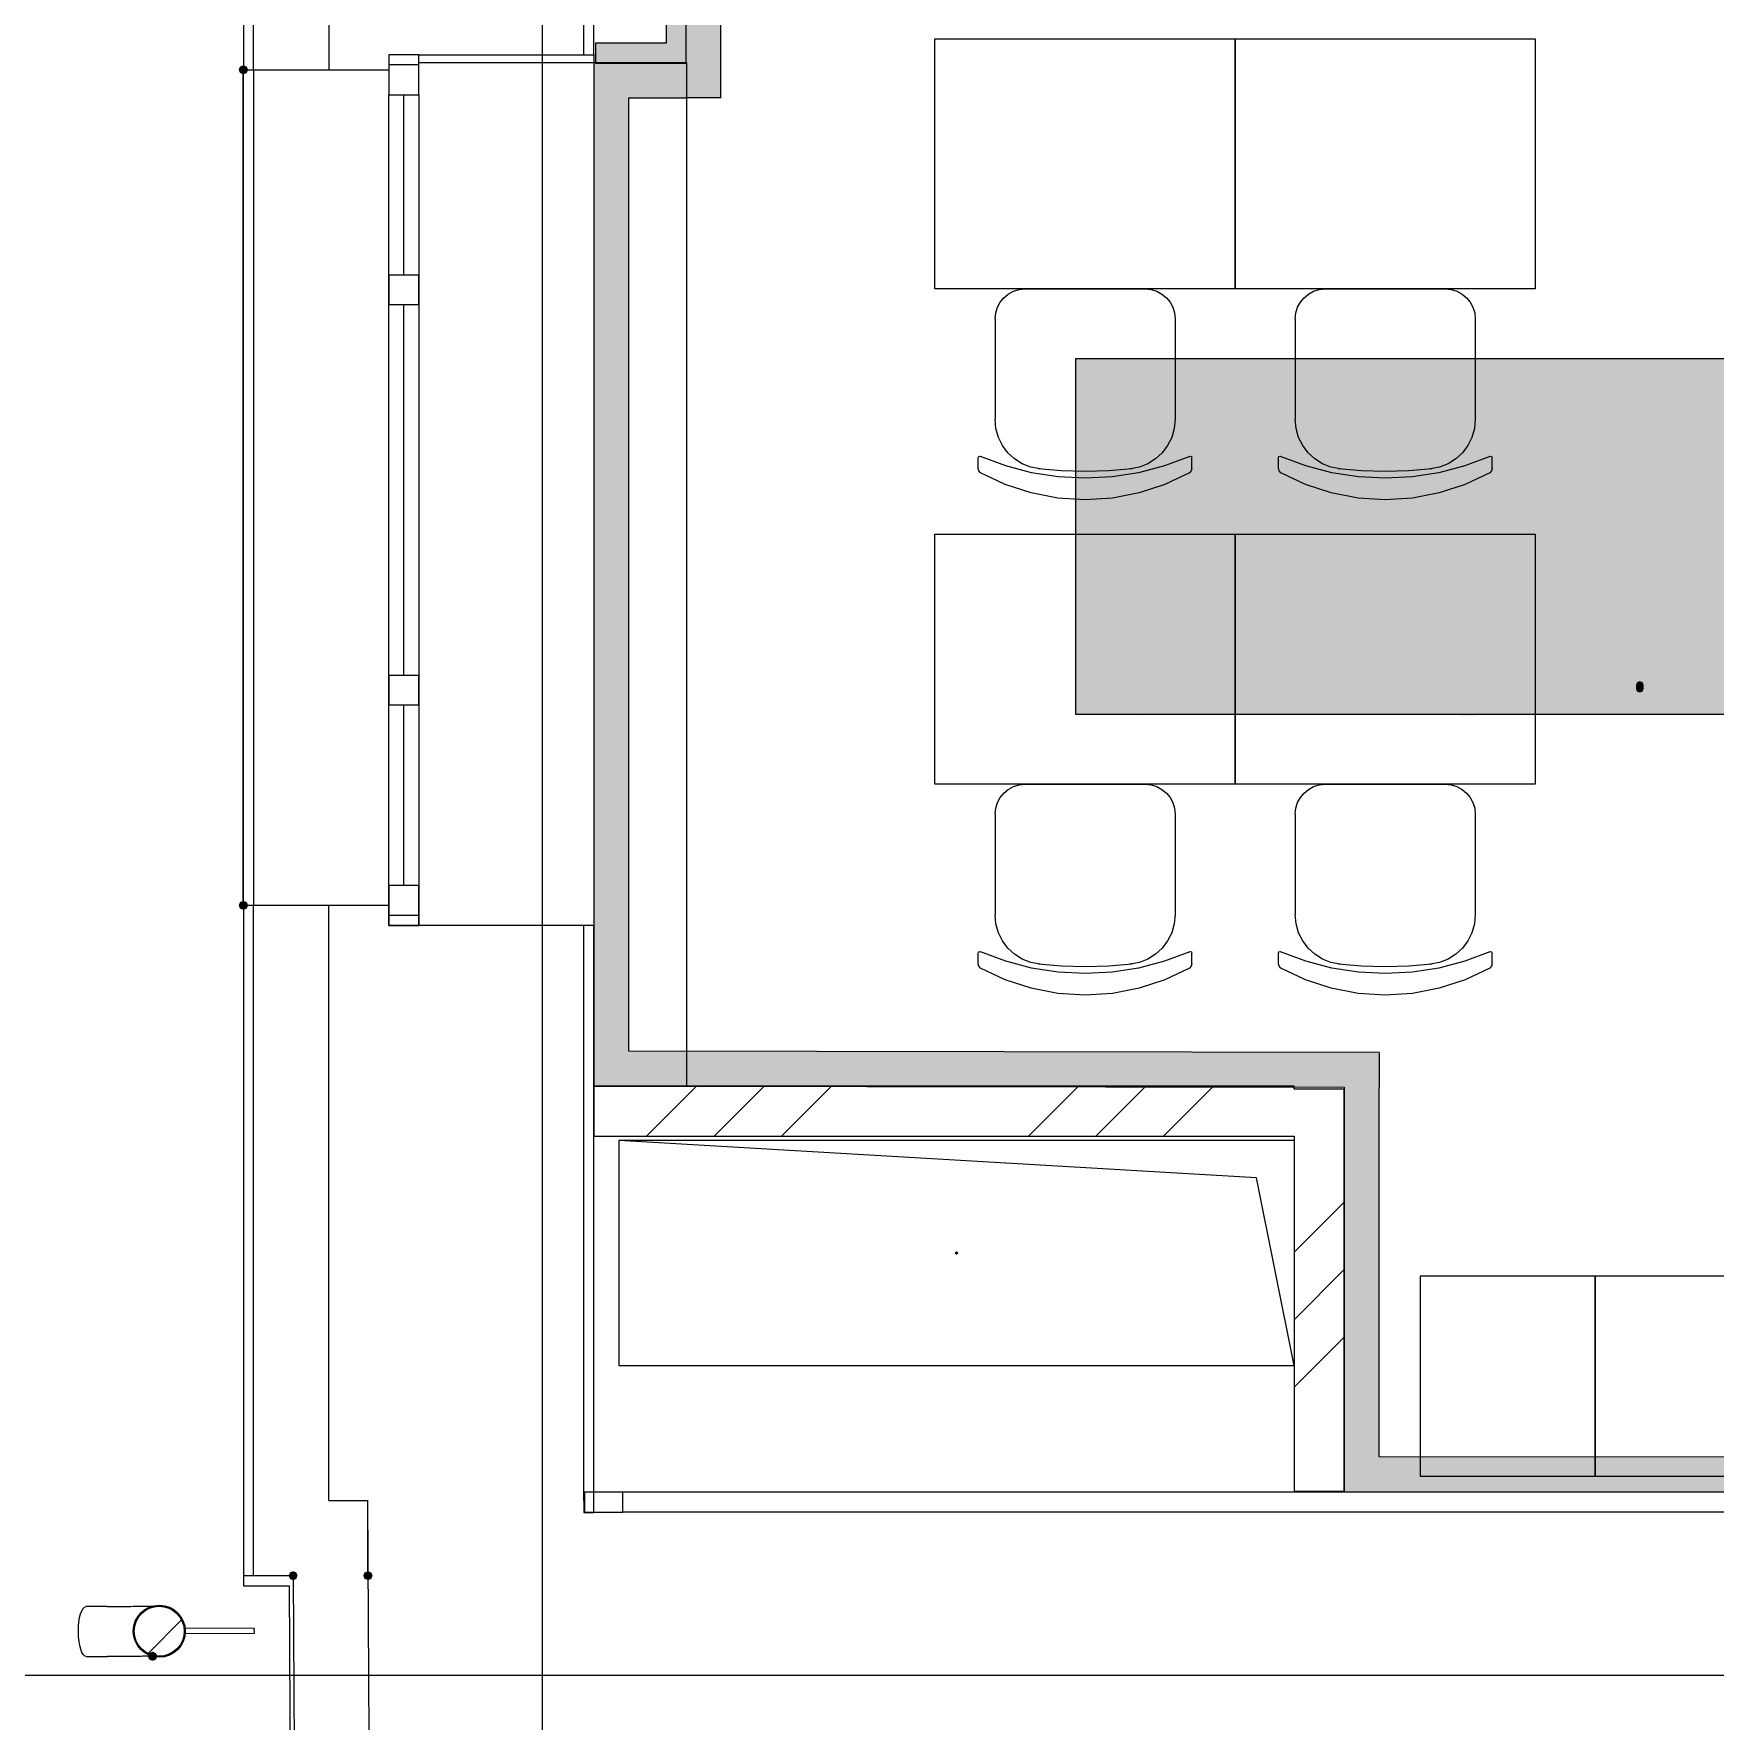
# Model space of a CAD drawing. Header units: millimetres. Extents: x 0 to 1189, y 0 to 841.
# Drawn here: x 228.5 to 262.12, y 489.45 to 523.17 of the extents above; entities that cross this region are included whole.
import ezdxf

# ---------------------------------------------------------------- set-up
doc = ezdxf.new("R2010")
doc.units = ezdxf.units.MM

msp = doc.modelspace()

# ---------------------------------------------------------------- hatches: boundary and pattern name
h = msp.add_hatch(color=7)
h.dxf.hatch_style = 2
h.paths.add_polyline_path([(241.541369, 544.654603), (241.542369, 522.98957), (241.142368, 522.98957), (241.142368, 544.654603)])
at = {"true_color": 0xf1d696}
h = msp.add_hatch(color=41, dxfattribs=at)
h.dxf.hatch_style = 2
h.paths.add_polyline_path([(242.24037, 522.591569), (241.540369, 522.591569), (241.542369, 544.654603), (242.24237, 544.654603)])
h = msp.add_hatch(color=7)
h.dxf.hatch_style = 2
h.paths.add_polyline_path([(239.734366, 522.98957), (241.542369, 522.98957), (241.542369, 522.591569), (239.734366, 522.589569)])
h = msp.add_hatch(color=7)
h.dxf.hatch_style = 2
h.paths.add_polyline_path([(232.698356, 522.364569), (232.761918, 522.391006), (232.788356, 522.454569), (232.761918, 522.518131), (232.698356, 522.544569), (232.688355, 522.544569), (232.624793, 522.518131), (232.598355, 522.454569), (232.624793, 522.391006), (232.688355, 522.364569)])
h = msp.add_hatch(color=41, dxfattribs=at)
h.dxf.hatch_style = 2
h.paths.add_polyline_path([(240.398367, 521.891568), (239.698366, 521.891568), (239.698366, 522.591569)])
h = msp.add_hatch(color=41, dxfattribs=at)
h.dxf.hatch_style = 2
h.paths.add_polyline_path([(240.398367, 522.591569), (240.398367, 521.891568), (239.698366, 522.591569)])
h = msp.add_hatch(color=41, dxfattribs=at)
h.dxf.hatch_style = 2
h.paths.add_polyline_path([(240.398367, 521.891568), (240.398367, 522.591569), (241.540369, 522.591569), (241.540369, 521.891568)])
h = msp.add_hatch(color=41, dxfattribs=at)
h.dxf.hatch_style = 2
h.paths.add_polyline_path([(241.540369, 522.591569), (242.24037, 521.891568), (241.540369, 521.891568)])
h = msp.add_hatch(color=41, dxfattribs=at)
h.dxf.hatch_style = 2
h.paths.add_polyline_path([(242.24037, 522.591569), (242.24037, 521.891568), (241.540369, 522.591569)])
h = msp.add_hatch(color=41, dxfattribs=at)
h.dxf.hatch_style = 2
h.paths.add_polyline_path([(240.398367, 502.842539), (239.698366, 502.843539), (239.698366, 521.891568), (240.398367, 521.891568)])
at = {"true_color": 0xffffff}
h = msp.add_hatch(color=7, dxfattribs=at)
h.dxf.hatch_style = 2
h.paths.add_polyline_path([(249.334381, 516.68456), (280.877429, 516.68456), (280.877429, 509.566549), (249.334381, 509.566549)])
at = {"true_color": 0x0077b0}
h = msp.add_hatch(color=144, dxfattribs=at)
h.paths.add_polyline_path([(261.715794, 513.710608), (261.715794, 512.499588), (261.686304, 512.342905), (261.597283, 512.211854), (261.466576, 512.124417), (261.312305, 512.096099), (261.109458, 512.096099), (260.953119, 512.124417), (260.824479, 512.211854), (260.735458, 512.342905), (260.705968, 512.499588), (260.705968, 513.10372), (260.735458, 513.260403), (260.824479, 513.391455), (260.954153, 513.477858), (261.109458, 513.50721), (261.512947, 513.50721), (261.512947, 513.710608), (261.498409, 513.788743), (261.456172, 513.854475), (261.390853, 513.89623), (261.312305, 513.910699), (261.007483, 513.910699), (260.933964, 513.936193), (260.908815, 514.012123), (260.933964, 514.088535), (261.007483, 514.114098), (261.312305, 514.114098), (261.468643, 514.084401), (261.597283, 513.995587), (261.686304, 513.86674)])
h.paths.add_polyline_path([(261.512947, 512.499588), (261.512947, 513.303811), (261.109458, 513.303811), (261.030909, 513.289549), (260.96559, 513.247587), (260.923354, 513.181855), (260.908815, 513.10372), (260.908815, 512.499588), (260.923698, 512.422487), (260.968347, 512.355721), (261.033321, 512.311348), (261.109458, 512.296741), (261.312305, 512.296741), (261.389475, 512.311348), (261.453416, 512.355721), (261.498064, 512.421453)])
h = msp.add_hatch(color=144, dxfattribs=at)
h.paths.add_polyline_path([(250.232079, 512.598256), (250.232079, 513.002297), (250.241114, 513.103936), (250.26839, 513.197358), (250.314167, 513.282822), (250.378702, 513.360587), (250.456467, 513.425122), (250.541931, 513.470898), (250.635353, 513.498175), (250.736992, 513.50721), (250.932054, 513.471243), (251.095282, 513.363343), (251.159817, 513.285535), (251.205594, 513.199769), (251.232871, 513.105529), (251.241905, 513.002297), (251.241905, 512.598256), (251.23244, 512.49821), (251.204216, 512.405606), (251.157492, 512.320443), (251.092526, 512.242722), (251.015967, 512.178187), (250.930676, 512.13241), (250.837425, 512.105133), (250.736992, 512.096099), (250.635353, 512.105133), (250.541931, 512.13241), (250.456467, 512.178187), (250.378702, 512.242722), (250.314167, 512.320443), (250.26839, 512.405606), (250.241114, 512.49821)])
h.paths.add_polyline_path([(251.039058, 512.601012), (251.039058, 513.005053), (251.017561, 513.120532), (250.951415, 513.219475), (250.853919, 513.285139), (250.736992, 513.306567), (250.620066, 513.285139), (250.52257, 513.219475), (250.456424, 513.120532), (250.434926, 513.005053), (250.434926, 512.601012), (250.456424, 512.483465), (250.52257, 512.386589), (250.620066, 512.319548), (250.736992, 512.296741), (250.853919, 512.319548), (250.951415, 512.386589), (251.017561, 512.484499)])
h = msp.add_hatch(color=144, dxfattribs=at)
h.dxf.hatch_style = 2
h.paths.add_polyline_path([(251.747904, 513.50721), (252.656307, 513.50721), (252.811681, 513.477858), (252.941836, 513.391455), (253.030651, 513.260403), (253.060348, 513.10372), (253.060348, 512.194766), (253.034785, 512.120008), (252.958373, 512.096099), (252.882236, 512.120008), (252.856949, 512.194766), (252.856949, 513.10372), (252.84248, 513.181855), (252.800725, 513.247587), (252.734924, 513.290582), (252.656307, 513.303811), (252.45346, 513.303811), (252.45346, 512.194766), (252.427966, 512.120008), (252.352036, 512.096099), (252.278035, 512.120008), (252.252817, 512.194766), (252.252817, 513.303811), (251.849328, 513.303811), (251.849328, 512.194766), (251.824041, 512.120008), (251.747904, 512.096099), (251.671767, 512.120008), (251.64648, 512.194766), (251.64648, 513.408542), (251.671767, 513.482267)])
h = msp.add_hatch(color=144, dxfattribs=at)
h.dxf.hatch_style = 2
h.paths.add_polyline_path([(254.155964, 512.194766), (254.155964, 513.408542), (254.181251, 513.482267), (254.257388, 513.50721), (254.762301, 513.50721), (254.916572, 513.477858), (255.047279, 513.391455), (255.136301, 513.260403), (255.165791, 513.10372), (255.165791, 512.194766), (255.140504, 512.120008), (255.064367, 512.096099), (254.98823, 512.120008), (254.962943, 512.194766), (254.962943, 513.10372), (254.948405, 513.181855), (254.906168, 513.247587), (254.840849, 513.290582), (254.762301, 513.303811), (254.358811, 513.303811), (254.358811, 512.194766), (254.333524, 512.120008), (254.257388, 512.096099), (254.181251, 512.120008)])
h = msp.add_hatch(color=144, dxfattribs=at)
h.paths.add_polyline_path([(255.570366, 512.598256), (255.570366, 513.002297), (255.5794, 513.103936), (255.606677, 513.197358), (255.652454, 513.282822), (255.716989, 513.360587), (255.794753, 513.425122), (255.880217, 513.470898), (255.97364, 513.498175), (256.075279, 513.50721), (256.27034, 513.471243), (256.433569, 513.363343), (256.498104, 513.285535), (256.543881, 513.199769), (256.571157, 513.105529), (256.580192, 513.002297), (256.580192, 512.598256), (256.570727, 512.49821), (256.542503, 512.405606), (256.495778, 512.320443), (256.430813, 512.242722), (256.354254, 512.178187), (256.268962, 512.13241), (256.175712, 512.105133), (256.075279, 512.096099), (255.97364, 512.105133), (255.880217, 512.13241), (255.794753, 512.178187), (255.716989, 512.242722), (255.652454, 512.320443), (255.606677, 512.405606), (255.5794, 512.49821)])
h.paths.add_polyline_path([(256.377345, 512.601012), (256.377345, 513.005053), (256.355847, 513.120532), (256.289701, 513.219475), (256.192205, 513.285139), (256.075279, 513.306567), (255.958352, 513.285139), (255.860856, 513.219475), (255.79471, 513.120532), (255.773213, 513.005053), (255.773213, 512.601012), (255.79471, 512.483465), (255.860856, 512.386589), (255.958352, 512.319548), (256.075279, 512.296741), (256.192205, 512.319548), (256.289701, 512.386589), (256.355847, 512.484499)])
h = msp.add_hatch(color=144, dxfattribs=at)
h.dxf.hatch_style = 2
h.paths.add_polyline_path([(257.48968, 513.50721), (257.89317, 513.50721), (257.969306, 513.482267), (257.994593, 513.408542), (257.994593, 512.194766), (257.969306, 512.120008), (257.89317, 512.096099), (257.817033, 512.120008), (257.791746, 512.194766), (257.791746, 513.303811), (257.560236, 513.303811), (257.179346, 512.163898), (257.145377, 512.113049), (257.08619, 512.096099), (257.010054, 512.121386), (256.984767, 512.197522), (256.990279, 512.228942), (257.388256, 513.42563), (257.428426, 513.487504)])
h = msp.add_hatch(color=144, dxfattribs=at)
h.paths.add_polyline_path([(259.206147, 513.303811), (258.802658, 513.303811), (258.72411, 513.289549), (258.658791, 513.247587), (258.616554, 513.181855), (258.602015, 513.10372), (258.602015, 512.499588), (258.616898, 512.422487), (258.661547, 512.355721), (258.726521, 512.311348), (258.802658, 512.296741), (259.005505, 512.296741), (259.082675, 512.311348), (259.146616, 512.355721), (259.191265, 512.421453), (259.206147, 512.499588)])
h.paths.add_polyline_path([(259.609637, 512.194766), (259.584694, 512.120008), (259.510969, 512.096099), (259.381365, 512.12173), (259.279459, 512.200278), (259.154264, 512.12173), (259.005505, 512.096099), (258.802658, 512.096099), (258.646319, 512.124417), (258.517679, 512.211854), (258.428658, 512.341872), (258.399168, 512.499588), (258.399168, 513.10372), (258.428658, 513.260403), (258.517679, 513.391455), (258.646319, 513.477858), (258.802658, 513.50721), (259.307571, 513.50721), (259.383708, 513.482267), (259.408995, 513.408542), (259.408995, 512.398165), (259.434557, 512.322028), (259.510969, 512.296741), (259.584694, 512.271178)])
h = msp.add_hatch(color=144, dxfattribs=at)
h.paths.add_polyline_path([(252.819442, 510.99212), (252.911288, 511.047242), (252.99528, 511.065983), (253.040824, 511.079832), (253.081821, 511.1189), (253.112275, 511.168509), (253.122059, 511.218118), (253.110966, 511.277098), (253.077962, 511.326157), (253.028697, 511.358541), (252.969924, 511.3686), (252.911151, 511.357714), (252.861886, 511.326157), (252.830329, 511.277098), (252.819442, 511.218118)])
h.paths.add_polyline_path([(253.196473, 511.036217), (253.290111, 510.979098), (253.363492, 510.89676), (253.409174, 510.79699), (253.424677, 510.688952), (253.424677, 510.384681), (253.396427, 510.239091), (253.31278, 510.117893), (253.191168, 510.034866), (253.045992, 510.00765), (252.899713, 510.034866), (252.776999, 510.117893), (252.694454, 510.239918), (252.667307, 510.384681), (252.667307, 511.218118), (252.689355, 511.335872), (252.756052, 511.434195), (252.853273, 511.499238), (252.969924, 511.521287), (253.087195, 511.498963), (253.185449, 511.43199), (253.250493, 511.335596), (253.272541, 511.218118), (253.253524, 511.115386)])
h.paths.add_polyline_path([(253.272541, 510.386335), (253.272541, 510.688952), (253.25628, 510.776044), (253.206947, 510.849907), (253.133497, 510.899447), (253.045992, 510.915501), (252.958486, 510.899447), (252.885037, 510.849907), (252.835703, 510.776044), (252.819442, 510.688952), (252.819442, 510.386335), (252.835703, 510.298071), (252.885037, 510.225931), (252.958486, 510.175288), (253.045992, 510.158131), (253.133497, 510.175288), (253.206947, 510.225931), (253.25628, 510.298898)])
h = msp.add_hatch(color=144, dxfattribs=at)
h.dxf.hatch_style = 2
h.paths.add_polyline_path([(249.484828, 510.081513), (249.484828, 510.99212), (249.503845, 511.047242), (249.560896, 511.065983), (249.939581, 511.065983), (250.055405, 511.044003), (250.153452, 510.979442), (250.220149, 510.880706), (250.242198, 510.763366), (250.242198, 510.081513), (250.223181, 510.025564), (250.16613, 510.00765), (250.109079, 510.025564), (250.090062, 510.081513), (250.090062, 510.763366), (250.079176, 510.822139), (250.047619, 510.871404), (249.998354, 510.903581), (249.939581, 510.913848), (249.636964, 510.913848), (249.636964, 510.081513), (249.617947, 510.025564), (249.560896, 510.00765), (249.503845, 510.025564)])
h = msp.add_hatch(color=144, dxfattribs=at)
h.paths.add_polyline_path([(250.545654, 510.99212), (250.564671, 511.047242), (250.621722, 511.065983), (251.000407, 511.065983), (251.117678, 511.044003), (251.214278, 510.979442), (251.280976, 510.880706), (251.303024, 510.763366), (251.303024, 510.310267), (251.280976, 510.192927), (251.214278, 510.094191), (251.117678, 510.028803), (251.000407, 510.00765), (250.69779, 510.00765), (250.69779, 509.62676), (250.678773, 509.571156), (250.621722, 509.552346), (250.564671, 509.571156), (250.545654, 509.62676)])
h.paths.add_polyline_path([(250.69779, 510.913848), (250.69779, 510.158131), (251.000407, 510.158131), (251.058078, 510.169225), (251.10624, 510.202229), (251.139727, 510.251494), (251.150889, 510.310267), (251.150889, 510.763366), (251.140002, 510.822139), (251.108445, 510.871404), (251.05918, 510.903581), (251.000407, 510.913848)])
h = msp.add_hatch(color=144, dxfattribs=at)
h.dxf.hatch_style = 2
h.paths.add_polyline_path([(252.36385, 510.99212), (252.36385, 510.081513), (252.344833, 510.025564), (252.287783, 510.00765), (251.909098, 510.00765), (251.791827, 510.028803), (251.695226, 510.094191), (251.628529, 510.1921), (251.606481, 510.310267), (251.606481, 510.99212), (251.625497, 511.047242), (251.682548, 511.065983), (251.739599, 511.047242), (251.758616, 510.99212), (251.758616, 510.310267), (251.769778, 510.25232), (251.803264, 510.202229), (251.852254, 510.169225), (251.909098, 510.158131), (252.211715, 510.158131), (252.211715, 510.99212), (252.230732, 511.047242), (252.287783, 511.065983), (252.344833, 511.047242)])
h = msp.add_hatch(color=144, dxfattribs=at)
h.paths.add_polyline_path([(253.996575, 510.462954), (253.890879, 510.494993), (253.804201, 510.562172), (253.74715, 510.654914), (253.728133, 510.763366), (253.750182, 510.880706), (253.816879, 510.979442), (253.913479, 511.044003), (254.03075, 511.065983), (254.409435, 511.065983), (254.466486, 511.047242), (254.485503, 510.99212), (254.485503, 510.081513), (254.466486, 510.025564), (254.409435, 510.00765), (254.352384, 510.025564), (254.333367, 510.081513), (254.333367, 510.460749), (254.180681, 510.460749), (253.865386, 510.037415), (253.8381, 510.014471), (253.804201, 510.00765), (253.74715, 510.025564), (253.728133, 510.081513), (253.743016, 510.128366)])
h.paths.add_polyline_path([(253.880268, 510.763366), (253.891431, 510.705419), (253.924917, 510.655328), (253.973906, 510.621841), (254.03075, 510.610679), (254.333367, 510.610679), (254.333367, 510.913848), (254.03075, 510.913848), (253.971977, 510.902961), (253.922712, 510.871404), (253.891155, 510.822139)])
h = msp.add_hatch(color=144, dxfattribs=at)
h.dxf.hatch_style = 2
h.paths.add_polyline_path([(255.318126, 510.310267), (255.308342, 510.37345), (255.277887, 510.42051), (255.18859, 510.460749), (255.091576, 510.460749), (255.03866, 510.4839), (255.015509, 510.536816), (255.03866, 510.591938), (255.112523, 510.615089), (255.135674, 510.615089), (255.16103, 510.612884), (255.228347, 510.624046), (255.277887, 510.657533), (255.308342, 510.704868), (255.318126, 510.763366), (255.308066, 510.822139), (255.275682, 510.871404), (255.226417, 510.903581), (255.167644, 510.913848), (255.091576, 510.913848), (255.021365, 510.904064), (254.936685, 510.875263), (254.867439, 510.846737), (254.845734, 510.837229), (254.805496, 510.864789), (254.788959, 510.917706), (254.820241, 510.974826), (254.913534, 511.025744), (255.008963, 511.056199), (255.091576, 511.065983), (255.167644, 511.065983), (255.285191, 511.044003), (255.383721, 510.979442), (255.448282, 510.880706), (255.470261, 510.763366), (255.444699, 510.627147), (255.366633, 510.536816), (255.444699, 510.446486), (255.470261, 510.310267), (255.448282, 510.192927), (255.383721, 510.094191), (255.285191, 510.028803), (255.167644, 510.00765), (255.091576, 510.00765), (255.007034, 510.017158), (254.911329, 510.045684), (254.819345, 510.096878), (254.788959, 510.155927), (254.805496, 510.208843), (254.847939, 510.236404), (254.872124, 510.226896), (254.93889, 510.19837), (255.021641, 510.167916), (255.091576, 510.158131), (255.167644, 510.158131), (255.226417, 510.169225), (255.275682, 510.202229), (255.307239, 510.251494)])
h = msp.add_hatch(color=144, dxfattribs=at)
h.dxf.hatch_style = 2
h.paths.add_polyline_path([(255.925685, 510.568787), (256.401935, 511.045037), (256.454852, 511.065983), (256.511903, 511.047242), (256.53092, 510.99212), (256.507769, 510.939204), (256.175386, 510.604616), (256.516037, 510.126161), (256.53092, 510.081513), (256.511903, 510.025564), (256.454852, 510.00765), (256.391462, 510.03962), (256.065694, 510.496578), (255.925685, 510.354915), (255.925685, 510.081513), (255.906669, 510.025564), (255.849618, 510.00765), (255.792567, 510.025564), (255.77355, 510.081513), (255.77355, 510.99212), (255.792567, 511.047242), (255.849618, 511.065983), (255.906669, 511.047242), (255.925685, 510.99212)])
h = msp.add_hatch(color=144, dxfattribs=at)
h.dxf.hatch_style = 2
h.paths.add_polyline_path([(257.439611, 509.853309), (257.439611, 510.00765), (257.136993, 510.00765), (257.019722, 510.028803), (256.923122, 510.094191), (256.856425, 510.192927), (256.834376, 510.310267), (256.834376, 510.99212), (256.853393, 511.047242), (256.910444, 511.065983), (256.967495, 511.047242), (256.986512, 510.99212), (256.986512, 510.310267), (256.997674, 510.25232), (257.03116, 510.202229), (257.080149, 510.169225), (257.136993, 510.158131), (257.439611, 510.158131), (257.439611, 510.99212), (257.458628, 511.047242), (257.515678, 511.065983), (257.572729, 511.047242), (257.591746, 510.99212), (257.591746, 509.855514), (257.569973, 509.737761), (257.505205, 509.639438), (257.408605, 509.574394), (257.291334, 509.552346), (256.986512, 509.552346), (256.929461, 509.571432), (256.910444, 509.628965), (256.933595, 509.681881), (256.986512, 509.705033), (257.289129, 509.705033), (257.347902, 509.715092), (257.397167, 509.747476), (257.428724, 509.794812)])
h = msp.add_hatch(color=144, dxfattribs=at)
h.dxf.hatch_style = 2
h.paths.add_polyline_path([(258.564377, 510.763366), (258.564377, 510.310267), (258.575539, 510.25232), (258.609026, 510.202229), (258.658015, 510.169225), (258.714859, 510.158131), (258.941408, 510.158131), (258.998459, 510.139046), (259.017476, 510.081513), (258.998459, 510.025564), (258.941408, 510.00765), (258.714859, 510.00765), (258.597588, 510.028803), (258.500987, 510.094191), (258.43429, 510.1921), (258.412242, 510.310267), (258.412242, 510.763366), (258.43429, 510.880706), (258.500987, 510.979442), (258.597588, 511.044003), (258.714859, 511.065983), (258.941408, 511.065983), (258.998459, 511.046966), (259.017476, 510.989915), (258.998459, 510.932865), (258.941408, 510.913848), (258.714859, 510.913848), (258.656086, 510.902961), (258.606821, 510.871404), (258.575264, 510.822139)])
h = msp.add_hatch(color=144, dxfattribs=at)
h.dxf.hatch_style = 2
h.paths.add_polyline_path([(259.77535, 510.384681), (259.472733, 510.773839), (259.472733, 510.081513), (259.453716, 510.025564), (259.396665, 510.00765), (259.339614, 510.025564), (259.320597, 510.081513), (259.320597, 510.99212), (259.339614, 511.047242), (259.396665, 511.065983), (259.434699, 511.054614), (259.472733, 511.019681), (259.77535, 510.629972), (260.077967, 511.019681), (260.116276, 511.054614), (260.154586, 511.065983), (260.209707, 511.047242), (260.228449, 510.99212), (260.228449, 510.081513), (260.209707, 510.025564), (260.154586, 510.00765), (260.097053, 510.025564), (260.077967, 510.081513), (260.077967, 510.773839)])
h = msp.add_hatch(color=144, dxfattribs=at)
h.dxf.hatch_style = 2
h.paths.add_polyline_path([(261.658788, 510.763366), (261.658788, 510.310267), (261.66995, 510.25232), (261.703437, 510.202229), (261.752426, 510.169225), (261.80927, 510.158131), (262.03582, 510.158131), (262.09287, 510.139046), (262.111887, 510.081513), (262.09287, 510.025564), (262.03582, 510.00765), (261.80927, 510.00765), (261.691999, 510.028803), (261.595399, 510.094191), (261.528701, 510.1921), (261.506653, 510.310267), (261.506653, 510.763366), (261.528701, 510.880706), (261.595399, 510.979442), (261.691999, 511.044003), (261.80927, 511.065983), (262.03582, 511.065983), (262.09287, 511.046966), (262.111887, 510.989915), (262.09287, 510.932865), (262.03582, 510.913848), (261.80927, 510.913848), (261.750497, 510.902961), (261.701232, 510.871404), (261.669675, 510.822139)])
h = msp.add_hatch(color=144, dxfattribs=at)
h.dxf.hatch_style = 2
h.paths.add_polyline_path([(260.531777, 510.158131), (260.550794, 510.215182), (260.607844, 510.234199), (260.664895, 510.215182), (260.683912, 510.158131), (260.683912, 510.081513), (260.664895, 510.025564), (260.607844, 510.00765), (260.550794, 510.025564), (260.531777, 510.081513)])
h = msp.add_hatch(color=7)
h.dxf.hatch_style = 2
h.paths.add_polyline_path([(232.698356, 505.664543), (232.761918, 505.690981), (232.788356, 505.754543), (232.761918, 505.818106), (232.698356, 505.844544), (232.688355, 505.844544), (232.624793, 505.818106), (232.598355, 505.754543), (232.624793, 505.690981), (232.688355, 505.664543)])
at = {"true_color": 0xf1d696}
h = msp.add_hatch(color=41, dxfattribs=at)
h.dxf.hatch_style = 2
h.paths.add_polyline_path([(239.698366, 502.145538), (239.698366, 502.843539), (240.398367, 502.842539)])
h = msp.add_hatch(color=41, dxfattribs=at)
h.dxf.hatch_style = 2
h.paths.add_polyline_path([(239.698366, 502.143538), (240.398367, 502.842539), (240.398367, 502.142538)])
h = msp.add_hatch(color=41, dxfattribs=at)
h.dxf.hatch_style = 2
h.paths.add_polyline_path([(240.398367, 502.142538), (240.398367, 502.842539), (254.698389, 502.817539), (254.698389, 502.117538)])
h = msp.add_hatch(color=41, dxfattribs=at)
h.dxf.hatch_style = 2
h.paths.add_polyline_path([(254.698389, 502.817539), (255.39839, 502.816539), (254.698389, 502.117538)])
h = msp.add_hatch(color=41, dxfattribs=at)
h.dxf.hatch_style = 2
h.paths.add_polyline_path([(254.698389, 502.117538), (255.39839, 502.816539), (255.39839, 502.116538)])
h = msp.add_hatch(color=41, dxfattribs=at)
h.dxf.hatch_style = 2
h.paths.add_polyline_path([(255.39839, 494.733527), (254.698389, 494.733527), (254.698389, 502.117538), (255.39839, 502.116538)])
h = msp.add_hatch(color=41, dxfattribs=at)
h.dxf.hatch_style = 2
h.paths.add_polyline_path([(255.39839, 494.733527), (255.39839, 494.033525), (254.698389, 494.033525)])
h = msp.add_hatch(color=41, dxfattribs=at)
h.dxf.hatch_style = 2
h.paths.add_polyline_path([(254.698389, 494.033525), (254.698389, 494.733527), (255.39839, 494.733527)])
at = {"true_color": 0xdcd214}
h = msp.add_hatch(color=52, dxfattribs=at)
h.dxf.hatch_style = 2
h.paths.add_polyline_path([(295.996452, 494.723527), (295.996452, 494.023525), (255.39839, 494.033525), (255.39839, 494.733527)])
h = msp.add_hatch(color=7)
h.dxf.hatch_style = 2
h.paths.add_polyline_path([(233.777357, 492.357523), (233.75092, 492.421086), (233.687357, 492.447523), (233.623794, 492.421086), (233.597357, 492.357523), (233.623794, 492.29196), (233.687357, 492.265523), (233.75092, 492.29196)])
h = msp.add_hatch(color=7)
h.dxf.hatch_style = 2
h.paths.add_polyline_path([(235.187359, 492.267523), (235.250922, 492.29396), (235.277359, 492.357523), (235.250922, 492.421086), (235.187359, 492.447523), (235.114797, 492.421086), (235.088359, 492.357523), (235.114797, 492.29396)])
h = msp.add_hatch(color=7)
h.dxf.hatch_style = 2
h.paths.add_polyline_path([(230.884353, 490.65652), (230.947915, 490.682958), (230.974353, 490.74652), (230.947915, 490.810083), (230.884353, 490.836521), (230.871353, 490.836521), (230.80779, 490.810083), (230.781353, 490.74652), (230.80779, 490.682958), (230.871353, 490.65652)])

# ---------------------------------------------------------------- linework, layer by layer
at = {"color": 7, "lineweight": 0}
for points in [[(238.672365, 251.095154), (238.672365, 729.022884)], [(232.698356, 545.104603), (232.698356, 522.454569)], [(232.898356, 522.454569), (232.898356, 545.104603)], [(234.398358, 545.104603), (234.398358, 522.454569)], [(239.498366, 522.754569), (239.498366, 544.654603)], [(239.698366, 522.754569), (239.698366, 544.654603)], [(241.542369, 544.654603), (241.540369, 522.591569)], [(241.542369, 522.589569), (241.542369, 544.654603)], [(242.24037, 521.891568), (242.24237, 544.654603)], [(241.142368, 544.254602), (241.142368, 522.98957)], [(241.142368, 522.98957), (239.734366, 522.98957)], [(239.734366, 522.98957), (239.734366, 522.589569)], [(232.688355, 505.754543), (232.688355, 522.454569)], [(232.698356, 505.754543), (232.698356, 522.454569)], [(232.698356, 522.454569), (234.398358, 522.454569)], [(232.898356, 522.454569), (232.898356, 505.754543)], [(234.398358, 522.454569), (235.59836, 522.454569)], [(236.198361, 522.754569), (235.59836, 522.754569)], [(235.59836, 522.754569), (235.59836, 521.954568)], [(235.59836, 522.754569), (235.59836, 521.954568)], [(236.198361, 522.754569), (235.59836, 522.754569)], [(236.198361, 522.554569), (235.59836, 522.554569)], [(236.198361, 522.754569), (239.498366, 522.754569)], [(236.198361, 521.954568), (236.198361, 522.754569)], [(236.198361, 521.954568), (236.198361, 522.754569)], [(239.734366, 522.591569), (236.198361, 522.591569)], [(239.498366, 522.754569), (239.698366, 522.754569)], [(239.698366, 522.754569), (239.698366, 522.591569)], [(239.698366, 522.591569), (239.698366, 521.891568)], [(241.540369, 522.591569), (239.698366, 522.591569)], [(239.734366, 522.589569), (241.542369, 522.589569)], [(241.560369, 522.591569), (241.540369, 522.591569)], [(241.560369, 502.143538), (241.560369, 522.591569)], [(235.59836, 521.954568), (236.198361, 521.954568)], [(235.59836, 518.354563), (235.59836, 521.954568)], [(235.89836, 518.354563), (235.89836, 521.954568)], [(236.198361, 521.954568), (236.198361, 518.354563)], [(239.698366, 521.891568), (239.698366, 502.143538)], [(240.398367, 521.891568), (241.540369, 521.891568)], [(240.398367, 502.842539), (240.398367, 521.891568)], [(242.24037, 521.891568), (241.540369, 521.891568)], [(235.59836, 518.354563), (236.198361, 518.354563)], [(235.59836, 517.754562), (235.59836, 518.354563)], [(235.59836, 518.354563), (235.59836, 517.754562)], [(236.198361, 518.354563), (236.198361, 517.754562)], [(236.198361, 517.754562), (236.198361, 518.354563)], [(236.198361, 517.754562), (235.59836, 517.754562)], [(235.59836, 510.35455), (235.59836, 517.754562)], [(235.89836, 510.35455), (235.89836, 517.754562)], [(236.198361, 517.754562), (236.198361, 510.35455)], [(235.59836, 510.35455), (236.198361, 510.35455)], [(235.59836, 509.754549), (235.59836, 510.35455)], [(235.59836, 510.35455), (235.59836, 509.754549)], [(236.198361, 510.35455), (236.198361, 509.754549)], [(236.198361, 509.754549), (236.198361, 510.35455)], [(236.198361, 509.754549), (235.59836, 509.754549)], [(235.59836, 506.154544), (235.59836, 509.754549)], [(235.89836, 506.154544), (235.89836, 509.754549)], [(236.198361, 509.754549), (236.198361, 506.154544)], [(235.59836, 506.154544), (236.198361, 506.154544)], [(235.59836, 505.354543), (235.59836, 506.154544)], [(235.59836, 506.154544), (235.59836, 505.354543)], [(236.198361, 506.154544), (236.198361, 505.354543)], [(236.198361, 505.354543), (236.198361, 506.154544)], [(232.698356, 505.754543), (232.698356, 492.357523)], [(234.398358, 505.754543), (232.698356, 505.754543)], [(232.898356, 492.357523), (232.898356, 505.754543)], [(234.398358, 493.857525), (234.398358, 505.754543)], [(235.59836, 505.754543), (234.398358, 505.754543)], [(236.198361, 505.554543), (235.59836, 505.554543)], [(236.198361, 505.354543), (235.59836, 505.354543)], [(235.59836, 505.354543), (236.198361, 505.354543)], [(239.498366, 505.354543), (236.198361, 505.354543)], [(239.698366, 505.354543), (239.498366, 505.354543)], [(239.498366, 493.857525), (239.498366, 505.354543)], [(239.698366, 493.621525), (239.698366, 505.354543)], [(255.39839, 502.816539), (240.398367, 502.842539)], [(255.39839, 502.816539), (255.39839, 502.116538)], [(253.698388, 502.143538), (239.698366, 502.143538)], [(239.698366, 502.143538), (239.698366, 501.143536)], [(239.698366, 502.143538), (240.398367, 502.142538)], [(240.398367, 502.142538), (254.698389, 502.117538)], [(240.753368, 501.143536), (241.753369, 502.143538)], [(242.10237, 501.143536), (243.102371, 502.143538)], [(243.452372, 501.143536), (244.452373, 502.143538)], [(248.386379, 501.143536), (249.386381, 502.143538)], [(249.736382, 501.143536), (250.736383, 502.143538)], [(251.085384, 501.143536), (252.085385, 502.143538)], [(253.698388, 502.083538), (253.698388, 502.143538)], [(254.698389, 502.083538), (253.698388, 502.083538)], [(254.698389, 502.117538), (254.698389, 494.033525)], [(254.698389, 494.043525), (254.698389, 502.083538)], [(255.39839, 494.733527), (255.39839, 502.116538)], [(239.698366, 501.143536), (253.698388, 501.143536)], [(240.198367, 501.055536), (240.198367, 496.555529)], [(253.698388, 501.055536), (240.198367, 501.055536)], [(252.948386, 500.305535), (240.198367, 501.055536)], [(240.198367, 501.055536), (240.198367, 496.555529)], [(253.698388, 501.055536), (240.198367, 501.055536)], [(253.698388, 501.143536), (253.698388, 494.043525)], [(253.698388, 496.555529), (252.948386, 500.305535)], [(253.698388, 498.822533), (254.698389, 499.822534)], [(246.923377, 498.805533), (246.948377, 498.830533), (246.973377, 498.805533)], [(246.923377, 498.805533), (246.948377, 498.830533), (246.961377, 498.826533)], [(246.973377, 498.805533), (246.948377, 498.780533), (246.923377, 498.805533)], [(246.955377, 498.780533), (246.923377, 498.805533)], [(253.698388, 497.473531), (254.698389, 498.473532)], [(253.698388, 496.123529), (254.698389, 497.12353)], [(240.198367, 496.555529), (253.698388, 496.555529)], [(240.198367, 496.555529), (253.698388, 496.555529)], [(295.296451, 494.723527), (255.39839, 494.733527)], [(234.398358, 493.857525), (235.178359, 493.857525)], [(235.250359, 482.079507), (235.178359, 493.857525)], [(235.178359, 492.357523), (235.178359, 493.857525)], [(240.277367, 494.026525), (239.498366, 494.021525)], [(239.498366, 493.857525), (239.498366, 493.621525)], [(300.276459, 494.023525), (239.514366, 494.023525)], [(239.514366, 494.023525), (239.514366, 493.623525)], [(240.279367, 493.623525), (240.277367, 494.026525)], [(253.698388, 494.043525), (254.698389, 494.043525)], [(254.698389, 494.043525), (254.698389, 494.023525)], [(254.698389, 494.033525), (255.39839, 494.033525)], [(255.39839, 494.033525), (296.696453, 494.023525)], [(239.498366, 493.621525), (239.698366, 493.621525)], [(239.514366, 493.623525), (240.279367, 493.623525)], [(301.07646, 493.623525), (240.279367, 493.623525)], [(232.698356, 492.357523), (233.687357, 492.357523)], [(233.687357, 492.355523), (232.698356, 492.355523)], [(232.698356, 492.355523), (232.698356, 492.155523)], [(232.698356, 492.155523), (233.607357, 492.155523)], [(233.607357, 492.155523), (233.659357, 482.070507)], [(233.687357, 492.355523), (233.750357, 482.080507)], [(229.973351, 491.741522), (229.548351, 491.739522)], [(229.973351, 491.741522), (230.029351, 491.741522)], [(230.029351, 491.741522), (230.085352, 491.742522)], [(230.085352, 491.742522), (230.140352, 491.742522)], [(230.140352, 491.742522), (230.194352, 491.742522)], [(230.194352, 491.742522), (230.247352, 491.742522)], [(230.247352, 491.742522), (230.298352, 491.743522)], [(230.298352, 491.743522), (230.349352, 491.743522)], [(230.349352, 491.743522), (230.398352, 491.743522)], [(230.398352, 491.743522), (230.445352, 491.743522)], [(230.445352, 491.743522), (230.492352, 491.744522)], [(230.492352, 491.244521), (230.502883, 491.351553), (230.533102, 491.449272), (230.580946, 491.537615), (230.644352, 491.614522), (230.721259, 491.677928), (230.809603, 491.725772), (230.907322, 491.755991), (231.012353, 491.766522), (231.116728, 491.756038), (231.213978, 491.725959), (231.302041, 491.67835), (231.378853, 491.615272), (231.442354, 491.538787), (231.490479, 491.450959), (231.521166, 491.353849), (231.532354, 491.249521)], [(230.492352, 491.744522), (230.536352, 491.744522)], [(230.512352, 491.244521), (230.522475, 491.347535), (230.551524, 491.441506), (230.597518, 491.526453), (230.658477, 491.600397), (230.732421, 491.661356), (230.817368, 491.70735), (230.911339, 491.736399), (231.012353, 491.746522), (231.112711, 491.736446), (231.206213, 491.707538), (231.290879, 491.661778), (231.364728, 491.601147), (231.425781, 491.527625), (231.472057, 491.443193), (231.501574, 491.349832), (231.512354, 491.249521)], [(230.536352, 491.744522), (230.579352, 491.744522)], [(230.579352, 491.744522), (230.620352, 491.744522)], [(230.620352, 491.744522), (230.660352, 491.745522)], [(230.660352, 491.745522), (230.697352, 491.745522)], [(230.697352, 491.745522), (230.733353, 491.745522)], [(230.733353, 491.745522), (230.766353, 491.745522)], [(230.766353, 491.745522), (230.798353, 491.745522)], [(230.798353, 491.745522), (230.828353, 491.745522)], [(230.828353, 491.745522), (230.855353, 491.746522)], [(230.855353, 491.746522), (230.879353, 491.746522)], [(229.39498, 491.238691), (229.397637, 491.339433), (229.406247, 491.433314), (229.420176, 491.518317), (229.43879, 491.592421), (229.461455, 491.653609), (229.487536, 491.69986), (229.5164, 491.729157), (229.547412, 491.739481)], [(230.794353, 490.810521), (231.456354, 491.472522)], [(229.552544, 490.739492), (229.521428, 490.749497), (229.492265, 490.778496), (229.46571, 490.824477), (229.442419, 490.885429), (229.423045, 490.959339), (229.408244, 491.044194), (229.398671, 491.137982), (229.39498, 491.238691)], [(231.532354, 491.249521), (231.521781, 491.141777), (231.491463, 491.044193), (231.443496, 490.955866), (231.379978, 490.878896), (231.303008, 490.815378), (231.214681, 490.767411), (231.117097, 490.737093), (231.012353, 490.72652), (230.90765, 490.737048), (230.810165, 490.767239), (230.721962, 490.815009), (230.645102, 490.878271), (230.581649, 490.954939), (230.533665, 491.042927), (230.503212, 491.14015), (230.492352, 491.244521)], [(231.512354, 491.249521), (231.50219, 491.145794), (231.473041, 491.051958), (231.426924, 490.967029), (231.365853, 490.893021), (231.291846, 490.83195), (231.206916, 490.785833), (231.11308, 490.756685), (231.012353, 490.74652), (230.911667, 490.75664), (230.817931, 490.785661), (230.733124, 490.831581), (230.659227, 490.892396), (230.598221, 490.966101), (230.552087, 491.050693), (230.522803, 491.144168), (230.512352, 491.244521)], [(232.911356, 491.306521), (231.520354, 491.299521)], [(231.520354, 491.199521), (232.912356, 491.206521)], [(232.912356, 491.206521), (232.911356, 491.306521)], [(229.553351, 490.73952), (229.978351, 490.74152)], [(230.001351, 490.74152), (229.978351, 490.74152)], [(230.058351, 490.74152), (230.001351, 490.74152)], [(230.113352, 490.74252), (230.058351, 490.74152)], [(230.168352, 490.74252), (230.113352, 490.74252)], [(230.221352, 490.74252), (230.168352, 490.74252)], [(230.274352, 490.74352), (230.221352, 490.74252)], [(230.325352, 490.74352), (230.274352, 490.74352)], [(230.374352, 490.74352), (230.325352, 490.74352)], [(230.423352, 490.74352), (230.374352, 490.74352)], [(230.470352, 490.74452), (230.423352, 490.74352)], [(230.515352, 490.74452), (230.470352, 490.74452)], [(230.559352, 490.74452), (230.515352, 490.74452)], [(230.601352, 490.74452), (230.559352, 490.74452)], [(230.642352, 490.74452), (230.601352, 490.74452)], [(230.681352, 490.74552), (230.642352, 490.74452)], [(230.717352, 490.74552), (230.681352, 490.74552)], [(230.752353, 490.74552), (230.717352, 490.74552)], [(230.785353, 490.74552), (230.752353, 490.74552)], [(230.816353, 490.74552), (230.785353, 490.74552)], [(230.845353, 490.74652), (230.816353, 490.74552)], [(230.871353, 490.74652), (230.845353, 490.74652)], [(198.085303, 490.37152), (863.72632, 490.37152)]]:
    msp.add_lwpolyline(points, dxfattribs=at)
at = {"color": 253, "lineweight": 0, "true_color": 0x999999}
for points in [[(246.518377, 518.074562), (246.518377, 523.07457)], [(246.518377, 523.07457), (252.518386, 523.07457)], [(252.518386, 523.07457), (252.518386, 518.074562)], [(252.518386, 518.074562), (252.518386, 523.07457)], [(252.518386, 523.07457), (258.518395, 523.07457)], [(258.518395, 523.07457), (258.518395, 518.074562)], [(252.518386, 518.074562), (246.518377, 518.074562)], [(247.719378, 517.474561), (247.731584, 517.595663), (247.766582, 517.708374), (247.821947, 517.810304), (247.895254, 517.899062), (247.984076, 517.972257), (248.085988, 518.0275), (248.198565, 518.062398), (248.319379, 518.074562)], [(247.719378, 517.474561), (247.731584, 517.595663), (247.766582, 517.708374), (247.821947, 517.810304), (247.895254, 517.899062), (247.984076, 517.972257), (248.085988, 518.0275), (248.198565, 518.062398), (248.319379, 518.074562)], [(248.318379, 518.074562), (250.719383, 518.074562)], [(248.318379, 518.074562), (250.719383, 518.074562)], [(250.719383, 518.074562), (250.840198, 518.062398), (250.952774, 518.0275), (251.054686, 517.972257), (251.143509, 517.899062), (251.216815, 517.810304), (251.272181, 517.708374), (251.307179, 517.595663), (251.319384, 517.474561)], [(250.719383, 518.074562), (250.840198, 518.062398), (250.952774, 518.0275), (251.054686, 517.972257), (251.143509, 517.899062), (251.216815, 517.810304), (251.272181, 517.708374), (251.307179, 517.595663), (251.319384, 517.474561)], [(258.518395, 518.074562), (252.518386, 518.074562)], [(253.719388, 517.474561), (253.731593, 517.595663), (253.766591, 517.708374), (253.821956, 517.810304), (253.895263, 517.899062), (253.984085, 517.972257), (254.085998, 518.0275), (254.198574, 518.062398), (254.319389, 518.074562)], [(253.719388, 517.474561), (253.731593, 517.595663), (253.766591, 517.708374), (253.821956, 517.810304), (253.895263, 517.899062), (253.984085, 517.972257), (254.085998, 518.0275), (254.198574, 518.062398), (254.319389, 518.074562)], [(254.318389, 518.074562), (256.719392, 518.074562)], [(254.318389, 518.074562), (256.719392, 518.074562)], [(256.719392, 518.074562), (256.840207, 518.062398), (256.952783, 518.0275), (257.054695, 517.972257), (257.143518, 517.899062), (257.216825, 517.810304), (257.27219, 517.708374), (257.307188, 517.595663), (257.319393, 517.474561)], [(256.719392, 518.074562), (256.840207, 518.062398), (256.952783, 518.0275), (257.054695, 517.972257), (257.143518, 517.899062), (257.216825, 517.810304), (257.27219, 517.708374), (257.307188, 517.595663), (257.319393, 517.474561)], [(247.719378, 517.474561), (247.719378, 515.471558)], [(247.719378, 517.474561), (247.719378, 515.471558)], [(251.319384, 517.474561), (251.319384, 515.471558)], [(251.319384, 517.474561), (251.319384, 515.471558)], [(253.719388, 517.474561), (253.719388, 515.471558)], [(253.719388, 517.474561), (253.719388, 515.471558)], [(257.319393, 517.474561), (257.319393, 515.471558)], [(257.319393, 517.474561), (257.319393, 515.471558)], [(248.61938, 514.476557), (248.433995, 514.513199), (248.263176, 514.581822), (248.110053, 514.678969), (247.977754, 514.801182), (247.869408, 514.945005), (247.788144, 515.10698), (247.737091, 515.28365), (247.719378, 515.471558)], [(248.61938, 514.476557), (248.433995, 514.513199), (248.263176, 514.581822), (248.110053, 514.678969), (247.977754, 514.801182), (247.869408, 514.945005), (247.788144, 515.10698), (247.737091, 515.28365), (247.719378, 515.471558)], [(251.319384, 515.471558), (251.301671, 515.28365), (251.250618, 515.10698), (251.169354, 514.945005), (251.061009, 514.801182), (250.92871, 514.678969), (250.775586, 514.581822), (250.604768, 514.513199), (250.419383, 514.476557)], [(251.319384, 515.471558), (251.301671, 515.28365), (251.250618, 515.10698), (251.169354, 514.945005), (251.061009, 514.801182), (250.92871, 514.678969), (250.775586, 514.581822), (250.604768, 514.513199), (250.419383, 514.476557)], [(254.619389, 514.476557), (254.434004, 514.513199), (254.263185, 514.581822), (254.110062, 514.678969), (253.977763, 514.801182), (253.869417, 514.945005), (253.788153, 515.10698), (253.737101, 515.28365), (253.719388, 515.471558)], [(254.619389, 514.476557), (254.434004, 514.513199), (254.263185, 514.581822), (254.110062, 514.678969), (253.977763, 514.801182), (253.869417, 514.945005), (253.788153, 515.10698), (253.737101, 515.28365), (253.719388, 515.471558)], [(257.319393, 515.471558), (257.30168, 515.28365), (257.250627, 515.10698), (257.169364, 514.945005), (257.061018, 514.801182), (256.928719, 514.678969), (256.775595, 514.581822), (256.604777, 514.513199), (256.419392, 514.476557)], [(257.319393, 515.471558), (257.30168, 515.28365), (257.250627, 515.10698), (257.169364, 514.945005), (257.061018, 514.801182), (256.928719, 514.678969), (256.775595, 514.581822), (256.604777, 514.513199), (256.419392, 514.476557)], [(247.384378, 514.701557), (247.393003, 514.722932), (247.414378, 514.731557), (247.427378, 514.728557)], [(247.384378, 514.701557), (247.393003, 514.722932), (247.414378, 514.731557), (247.427378, 514.728557)], [(247.384378, 514.484557), (247.384378, 514.701557)], [(247.384378, 514.484557), (247.384378, 514.701557)], [(251.611384, 514.728557), (251.107321, 514.538041), (250.587883, 514.400682), (250.057195, 514.31751), (249.519381, 514.289556), (248.981568, 514.31751), (248.45088, 514.400682), (247.931441, 514.538041), (247.427378, 514.728557)], [(251.611384, 514.728557), (251.107321, 514.538041), (250.587883, 514.400682), (250.057195, 514.31751), (249.519381, 514.289556), (248.981568, 514.31751), (248.45088, 514.400682), (247.931441, 514.538041), (247.427378, 514.728557)], [(251.611384, 514.728557), (251.624384, 514.731557), (251.645759, 514.722932), (251.654384, 514.701557)], [(251.611384, 514.728557), (251.624384, 514.731557), (251.645759, 514.722932), (251.654384, 514.701557)], [(251.654384, 514.484557), (251.654384, 514.701557)], [(251.654384, 514.484557), (251.654384, 514.701557)], [(253.384387, 514.701557), (253.393012, 514.722932), (253.414387, 514.731557), (253.427387, 514.728557)], [(253.384387, 514.701557), (253.393012, 514.722932), (253.414387, 514.731557), (253.427387, 514.728557)], [(253.384387, 514.484557), (253.384387, 514.701557)], [(253.384387, 514.484557), (253.384387, 514.701557)], [(257.611394, 514.728557), (257.10733, 514.538041), (256.587892, 514.400682), (256.057204, 514.31751), (255.51939, 514.289556), (254.981577, 514.31751), (254.450889, 514.400682), (253.93145, 514.538041), (253.427387, 514.728557)], [(257.611394, 514.728557), (257.10733, 514.538041), (256.587892, 514.400682), (256.057204, 514.31751), (255.51939, 514.289556), (254.981577, 514.31751), (254.450889, 514.400682), (253.93145, 514.538041), (253.427387, 514.728557)], [(257.611394, 514.728557), (257.624394, 514.731557), (257.645769, 514.722932), (257.654394, 514.701557)], [(257.611394, 514.728557), (257.624394, 514.731557), (257.645769, 514.722932), (257.654394, 514.701557)], [(257.654394, 514.484557), (257.654394, 514.701557)], [(257.654394, 514.484557), (257.654394, 514.701557)], [(247.431378, 514.400557), (247.397003, 514.436557), (247.384378, 514.484557)], [(247.431378, 514.400557), (247.397003, 514.436557), (247.384378, 514.484557)], [(251.607384, 514.400557), (251.114352, 514.166259), (250.597883, 513.996931), (250.064163, 513.894165), (249.519381, 513.859556), (248.974599, 513.894165), (248.44088, 513.996931), (247.92441, 514.166259), (247.431378, 514.400557)], [(251.607384, 514.400557), (251.114352, 514.166259), (250.597883, 513.996931), (250.064163, 513.894165), (249.519381, 513.859556), (248.974599, 513.894165), (248.44088, 513.996931), (247.92441, 514.166259), (247.431378, 514.400557)], [(250.460383, 514.481557), (249.991007, 514.440182), (249.519381, 514.426557), (249.047755, 514.440182), (248.57838, 514.481557)], [(250.460383, 514.481557), (249.991007, 514.440182), (249.519381, 514.426557), (249.047755, 514.440182), (248.57838, 514.481557)], [(251.654384, 514.484557), (251.641759, 514.436557), (251.607384, 514.400557)], [(251.654384, 514.484557), (251.641759, 514.436557), (251.607384, 514.400557)], [(253.431387, 514.400557), (253.397012, 514.436557), (253.384387, 514.484557)], [(253.431387, 514.400557), (253.397012, 514.436557), (253.384387, 514.484557)], [(257.607394, 514.400557), (257.114362, 514.166259), (256.597892, 513.996931), (256.064172, 513.894165), (255.51939, 513.859556), (254.974608, 513.894165), (254.440889, 513.996931), (253.924419, 514.166259), (253.431387, 514.400557)], [(257.607394, 514.400557), (257.114362, 514.166259), (256.597892, 513.996931), (256.064172, 513.894165), (255.51939, 513.859556), (254.974608, 513.894165), (254.440889, 513.996931), (253.924419, 514.166259), (253.431387, 514.400557)], [(256.460392, 514.481557), (255.991016, 514.440182), (255.51939, 514.426557), (255.047765, 514.440182), (254.578389, 514.481557)], [(256.460392, 514.481557), (255.991016, 514.440182), (255.51939, 514.426557), (255.047765, 514.440182), (254.578389, 514.481557)], [(257.654394, 514.484557), (257.641769, 514.436557), (257.607394, 514.400557)], [(257.654394, 514.484557), (257.641769, 514.436557), (257.607394, 514.400557)], [(246.518377, 508.174547), (246.518377, 513.174555)], [(246.518377, 513.174555), (252.518386, 513.174555)], [(252.518386, 513.174555), (252.518386, 508.174547)], [(252.518386, 508.174547), (252.518386, 513.174555)], [(252.518386, 513.174555), (258.518395, 513.174555)], [(258.518395, 513.174555), (258.518395, 508.174547)], [(252.518386, 508.174547), (246.518377, 508.174547)], [(247.719378, 507.574546), (247.731584, 507.695648), (247.766582, 507.808359), (247.821947, 507.910289), (247.895254, 507.999047), (247.984076, 508.072242), (248.085988, 508.127484), (248.198565, 508.162383), (248.319379, 508.174547)], [(247.719378, 507.574546), (247.731584, 507.695648), (247.766582, 507.808359), (247.821947, 507.910289), (247.895254, 507.999047), (247.984076, 508.072242), (248.085988, 508.127484), (248.198565, 508.162383), (248.319379, 508.174547)], [(248.318379, 508.174547), (250.719383, 508.174547)], [(248.318379, 508.174547), (250.719383, 508.174547)], [(250.719383, 508.174547), (250.840198, 508.162383), (250.952774, 508.127484), (251.054686, 508.072242), (251.143509, 507.999047), (251.216815, 507.910289), (251.272181, 507.808359), (251.307179, 507.695648), (251.319384, 507.574546)], [(250.719383, 508.174547), (250.840198, 508.162383), (250.952774, 508.127484), (251.054686, 508.072242), (251.143509, 507.999047), (251.216815, 507.910289), (251.272181, 507.808359), (251.307179, 507.695648), (251.319384, 507.574546)], [(258.518395, 508.174547), (252.518386, 508.174547)], [(253.719388, 507.574546), (253.731593, 507.695648), (253.766591, 507.808359), (253.821956, 507.910289), (253.895263, 507.999047), (253.984085, 508.072242), (254.085998, 508.127484), (254.198574, 508.162383), (254.319389, 508.174547)], [(253.719388, 507.574546), (253.731593, 507.695648), (253.766591, 507.808359), (253.821956, 507.910289), (253.895263, 507.999047), (253.984085, 508.072242), (254.085998, 508.127484), (254.198574, 508.162383), (254.319389, 508.174547)], [(254.318389, 508.174547), (256.719392, 508.174547)], [(254.318389, 508.174547), (256.719392, 508.174547)], [(256.719392, 508.174547), (256.840207, 508.162383), (256.952783, 508.127484), (257.054695, 508.072242), (257.143518, 507.999047), (257.216825, 507.910289), (257.27219, 507.808359), (257.307188, 507.695648), (257.319393, 507.574546)], [(256.719392, 508.174547), (256.840207, 508.162383), (256.952783, 508.127484), (257.054695, 508.072242), (257.143518, 507.999047), (257.216825, 507.910289), (257.27219, 507.808359), (257.307188, 507.695648), (257.319393, 507.574546)], [(247.719378, 507.574546), (247.719378, 505.571543)], [(247.719378, 507.574546), (247.719378, 505.571543)], [(251.319384, 507.574546), (251.319384, 505.571543)], [(251.319384, 507.574546), (251.319384, 505.571543)], [(253.719388, 507.574546), (253.719388, 505.571543)], [(253.719388, 507.574546), (253.719388, 505.571543)], [(257.319393, 507.574546), (257.319393, 505.571543)], [(257.319393, 507.574546), (257.319393, 505.571543)], [(248.61938, 504.576542), (248.433995, 504.613184), (248.263176, 504.681807), (248.110053, 504.778954), (247.977754, 504.901167), (247.869408, 505.04499), (247.788144, 505.206964), (247.737091, 505.383635), (247.719378, 505.571543)], [(248.61938, 504.576542), (248.433995, 504.613184), (248.263176, 504.681807), (248.110053, 504.778954), (247.977754, 504.901167), (247.869408, 505.04499), (247.788144, 505.206964), (247.737091, 505.383635), (247.719378, 505.571543)], [(251.319384, 505.571543), (251.301671, 505.383635), (251.250618, 505.206964), (251.169354, 505.04499), (251.061009, 504.901167), (250.92871, 504.778954), (250.775586, 504.681807), (250.604768, 504.613184), (250.419383, 504.576542)], [(251.319384, 505.571543), (251.301671, 505.383635), (251.250618, 505.206964), (251.169354, 505.04499), (251.061009, 504.901167), (250.92871, 504.778954), (250.775586, 504.681807), (250.604768, 504.613184), (250.419383, 504.576542)], [(254.619389, 504.576542), (254.434004, 504.613184), (254.263185, 504.681807), (254.110062, 504.778954), (253.977763, 504.901167), (253.869417, 505.04499), (253.788153, 505.206964), (253.737101, 505.383635), (253.719388, 505.571543)], [(254.619389, 504.576542), (254.434004, 504.613184), (254.263185, 504.681807), (254.110062, 504.778954), (253.977763, 504.901167), (253.869417, 505.04499), (253.788153, 505.206964), (253.737101, 505.383635), (253.719388, 505.571543)], [(257.319393, 505.571543), (257.30168, 505.383635), (257.250627, 505.206964), (257.169364, 505.04499), (257.061018, 504.901167), (256.928719, 504.778954), (256.775595, 504.681807), (256.604777, 504.613184), (256.419392, 504.576542)], [(257.319393, 505.571543), (257.30168, 505.383635), (257.250627, 505.206964), (257.169364, 505.04499), (257.061018, 504.901167), (256.928719, 504.778954), (256.775595, 504.681807), (256.604777, 504.613184), (256.419392, 504.576542)], [(247.384378, 504.801542), (247.393003, 504.822917), (247.414378, 504.831542), (247.427378, 504.828542)], [(247.384378, 504.801542), (247.393003, 504.822917), (247.414378, 504.831542), (247.427378, 504.828542)], [(247.384378, 504.584542), (247.384378, 504.801542)], [(247.384378, 504.584542), (247.384378, 504.801542)], [(247.431378, 504.500541), (247.397003, 504.536542), (247.384378, 504.584542)], [(247.431378, 504.500541), (247.397003, 504.536542), (247.384378, 504.584542)], [(251.611384, 504.828542), (251.107321, 504.638026), (250.587883, 504.500666), (250.057195, 504.417494), (249.519381, 504.389541), (248.981568, 504.417494), (248.45088, 504.500666), (247.931441, 504.638026), (247.427378, 504.828542)], [(251.611384, 504.828542), (251.107321, 504.638026), (250.587883, 504.500666), (250.057195, 504.417494), (249.519381, 504.389541), (248.981568, 504.417494), (248.45088, 504.500666), (247.931441, 504.638026), (247.427378, 504.828542)], [(250.460383, 504.581542), (249.991007, 504.540167), (249.519381, 504.526541), (249.047755, 504.540167), (248.57838, 504.581542)], [(250.460383, 504.581542), (249.991007, 504.540167), (249.519381, 504.526541), (249.047755, 504.540167), (248.57838, 504.581542)], [(251.654384, 504.584542), (251.641759, 504.536542), (251.607384, 504.500541)], [(251.654384, 504.584542), (251.641759, 504.536542), (251.607384, 504.500541)], [(251.611384, 504.828542), (251.624384, 504.831542), (251.645759, 504.822917), (251.654384, 504.801542)], [(251.611384, 504.828542), (251.624384, 504.831542), (251.645759, 504.822917), (251.654384, 504.801542)], [(251.654384, 504.584542), (251.654384, 504.801542)], [(251.654384, 504.584542), (251.654384, 504.801542)], [(253.384387, 504.801542), (253.393012, 504.822917), (253.414387, 504.831542), (253.427387, 504.828542)], [(253.384387, 504.801542), (253.393012, 504.822917), (253.414387, 504.831542), (253.427387, 504.828542)], [(253.384387, 504.584542), (253.384387, 504.801542)], [(253.384387, 504.584542), (253.384387, 504.801542)], [(253.431387, 504.500541), (253.397012, 504.536542), (253.384387, 504.584542)], [(253.431387, 504.500541), (253.397012, 504.536542), (253.384387, 504.584542)], [(257.611394, 504.828542), (257.10733, 504.638026), (256.587892, 504.500666), (256.057204, 504.417494), (255.51939, 504.389541), (254.981577, 504.417494), (254.450889, 504.500666), (253.93145, 504.638026), (253.427387, 504.828542)], [(257.611394, 504.828542), (257.10733, 504.638026), (256.587892, 504.500666), (256.057204, 504.417494), (255.51939, 504.389541), (254.981577, 504.417494), (254.450889, 504.500666), (253.93145, 504.638026), (253.427387, 504.828542)], [(256.460392, 504.581542), (255.991016, 504.540167), (255.51939, 504.526541), (255.047765, 504.540167), (254.578389, 504.581542)], [(256.460392, 504.581542), (255.991016, 504.540167), (255.51939, 504.526541), (255.047765, 504.540167), (254.578389, 504.581542)], [(257.654394, 504.584542), (257.641769, 504.536542), (257.607394, 504.500541)], [(257.654394, 504.584542), (257.641769, 504.536542), (257.607394, 504.500541)], [(257.611394, 504.828542), (257.624394, 504.831542), (257.645769, 504.822917), (257.654394, 504.801542)], [(257.611394, 504.828542), (257.624394, 504.831542), (257.645769, 504.822917), (257.654394, 504.801542)], [(257.654394, 504.584542), (257.654394, 504.801542)], [(257.654394, 504.584542), (257.654394, 504.801542)], [(251.607384, 504.500541), (251.114352, 504.266244), (250.597883, 504.096916), (250.064163, 503.99415), (249.519381, 503.959541), (248.974599, 503.99415), (248.44088, 504.096916), (247.92441, 504.266244), (247.431378, 504.500541)], [(251.607384, 504.500541), (251.114352, 504.266244), (250.597883, 504.096916), (250.064163, 503.99415), (249.519381, 503.959541), (248.974599, 503.99415), (248.44088, 504.096916), (247.92441, 504.266244), (247.431378, 504.500541)], [(257.607394, 504.500541), (257.114362, 504.266244), (256.597892, 504.096916), (256.064172, 503.99415), (255.51939, 503.959541), (254.974608, 503.99415), (254.440889, 504.096916), (253.924419, 504.266244), (253.431387, 504.500541)], [(257.607394, 504.500541), (257.114362, 504.266244), (256.597892, 504.096916), (256.064172, 503.99415), (255.51939, 503.959541), (254.974608, 503.99415), (254.440889, 504.096916), (253.924419, 504.266244), (253.431387, 504.500541)], [(259.718397, 498.343532), (256.218391, 498.343532)], [(256.218391, 498.343532), (256.218391, 494.343526)], [(263.218402, 498.343532), (259.718397, 498.343532)], [(259.718397, 498.343532), (259.718397, 494.343526)], [(259.718397, 494.343526), (259.718397, 498.343532)], [(256.218391, 494.343526), (259.718397, 494.343526)], [(259.718397, 494.343526), (263.218402, 494.343526)]]:
    msp.add_lwpolyline(points, dxfattribs=at)
at = {"color": 144, "lineweight": 0, "true_color": 0x0077b0}
for points in [[(249.334381, 516.68456), (280.877429, 516.68456)], [(249.334381, 509.566549), (249.334381, 516.68456)], [(280.877429, 509.566549), (249.334381, 509.566549)]]:
    msp.add_lwpolyline(points, dxfattribs=at)

doc.saveas('drawing.dxf')
